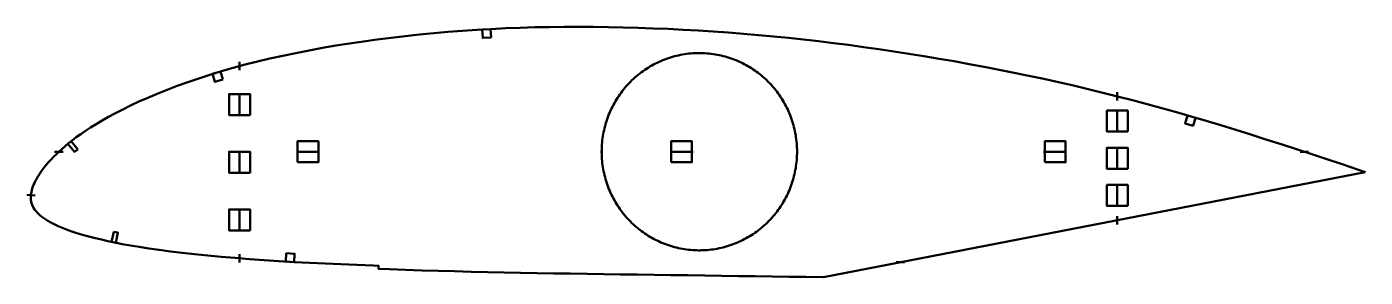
# Model space of a CAD drawing. Header units: metres. Extents: x -3 to 637, y 40 to 160.
import ezdxf

# ---------------------------------------------------------------- set-up
doc = ezdxf.new("R2010")
doc.units = ezdxf.units.M
doc.layers.add('Layer', color=1, linetype='Continuous', lineweight=50)

msp = doc.modelspace()

# ---------------------------------------------------------------- linework, layer by layer
at = {"layer": 'Layer'}
for p, q in [((318.81, 147.1), (318.81, 147.6)), ((98.81, 138.88), (98.81, 142.88)), ((518.81, 124.44), (518.81, 128.44)), ((98.81, 128.02), (98.81, 117.02)), ((518.81, 120.11), (518.81, 109.11)), ((14.32, 100), (10.32, 100)), ((98.81, 100.48), (98.81, 89.48)), ((137, 100), (126, 100)), ((272.07, 100), (271.57, 100)), ((315.78, 100), (304.78, 100)), ((365.56, 100), (366.06, 100)), ((494.56, 100), (483.56, 100)), ((518.81, 102.37), (518.81, 91.37)), ((606.25, 100), (610.25, 100)), ((518.81, 84.62), (518.81, 73.62)), ((0.96, 79.08), (-3.03, 79.38)), ((98.81, 72.94), (98.81, 61.94)), ((518.81, 69.29), (518.81, 65.29)), ((318.81, 52.9), (318.81, 52.4)), ((98.81, 51.08), (98.81, 47.08)), ((413.02, 47.37), (417, 47.06))]:
    msp.add_line(p, q, dxfattribs=at)
for points in [[(637.44, 90.24), (637.44, 90.24), (633.75, 91.5), (626.44, 93.98), (619.13, 96.42), (611.83, 98.83), (604.53, 101.21), (597.23, 103.57), (589.95, 105.9), (582.72, 108.19), (575.54, 110.43), (568.41, 112.61), (561.31, 114.74), (554.22, 116.81), (547.16, 118.83), (540.1, 120.8), (533.04, 122.72), (526, 124.59), (518.96, 126.4), (511.92, 128.16), (504.86, 129.87), (497.79, 131.54), (490.71, 133.15), (483.61, 134.72), (476.5, 136.25), (469.38, 137.72), (462.25, 139.15), (455.09, 140.53), (447.92, 141.86), (440.72, 143.16), (433.51, 144.41), (426.29, 145.62), (419.07, 146.78), (411.85, 147.89), (404.64, 148.96), (397.43, 149.98), (390.23, 150.95), (383.02, 151.87), (375.83, 152.74), (368.63, 153.56), (361.44, 154.33), (354.25, 155.04), (347.07, 155.71), (339.88, 156.32), (332.7, 156.88), (325.5, 157.38), (318.31, 157.84), (311.11, 158.25), (303.93, 158.6), (296.75, 158.9), (289.58, 159.15), (282.42, 159.35), (275.27, 159.49), (268.14, 159.58), (261.05, 159.62), (253.99, 159.61), (246.99, 159.54), (240.02, 159.4), (233.07, 159.18), (226.13, 158.91), (219.2, 158.57), (212.29, 158.17), (205.4, 157.7), (198.52, 157.17), (191.68, 156.59), (184.86, 155.93), (178.09, 155.22), (171.36, 154.44), (164.67, 153.6), (158.04, 152.69), (151.46, 151.71), (144.94, 150.66), (138.46, 149.54), (132.03, 148.36), (125.68, 147.12), (119.45, 145.84), (113.34, 144.49), (107.36, 143.08), (101.5, 141.6), (95.75, 140.05), (90.13, 138.44), (84.62, 136.75), (79.25, 135.02), (74.04, 133.23), (68.98, 131.4), (64.09, 129.53), (59.4, 127.65), (54.92, 125.77), (50.67, 123.89), (46.66, 122.04), (42.9, 120.2), (39.38, 118.39), (36.08, 116.6), (33.01, 114.86), (30.15, 113.17), (27.5, 111.52), (25.04, 109.93), (22.78, 108.39), (20.68, 106.89), (18.74, 105.42), (16.95, 104), (15.28, 102.62), (13.73, 101.28), (12.3, 99.99), (10.98, 98.73), (9.75, 97.51), (8.61, 96.32), (7.56, 95.16), (6.58, 94.04), (5.68, 92.94), (4.84, 91.87), (4.07, 90.82), (3.36, 89.79), (2.69, 88.79), (2.09, 87.84), (1.56, 86.91), (1.07, 85.96), (0.63, 85.02), (0.23, 84.15), (-0.1, 83.31), (-0.38, 82.45), (-0.61, 81.6), (-0.8, 80.78), (-0.94, 79.98), (-1.04, 79.18), (-1.09, 78.44), (-1.09, 77.69), (-1.03, 76.95), (-0.91, 76.19), (-0.71, 75.42), (-0.45, 74.66), (-0.12, 73.9), (0.27, 73.15), (0.74, 72.42), (1.29, 71.69), (1.91, 70.97), (2.6, 70.26), (3.35, 69.57), (4.17, 68.89), (5.06, 68.22), (6.02, 67.58), (7.06, 66.95), (8.19, 66.32), (9.4, 65.71), (10.69, 65.09), (12.07, 64.47), (13.55, 63.85), (15.12, 63.22), (16.79, 62.59), (18.58, 61.95), (20.51, 61.32), (22.58, 60.68), (24.82, 60.03), (27.24, 59.37), (29.85, 58.69), (32.67, 58), (35.73, 57.3), (39.04, 56.61), (42.63, 55.91), (46.55, 55.22), (50.81, 54.53), (55.42, 53.82), (60.37, 53.12), (65.67, 52.42), (71.3, 51.75), (77.27, 51.1), (83.54, 50.47), (90.06, 49.85), (96.77, 49.25), (103.61, 48.69), (110.56, 48.18), (117.65, 47.73), (124.89, 47.32), (132.26, 46.93), (139.74, 46.57), (147.32, 46.24), (154.99, 45.93), (162.74, 45.63), (165.34, 45.54), (165.29, 44.04), (170.47, 43.84), (178.27, 43.57), (186.06, 43.31), (193.87, 43.08), (201.72, 42.88), (209.6, 42.68), (217.5, 42.49), (225.39, 42.31), (233.27, 42.16), (241.17, 42.02), (249.1, 41.9), (257.07, 41.79), (265.06, 41.67), (273.07, 41.55), (281.09, 41.43), (289.12, 41.32), (297.18, 41.21), (305.24, 41.1), (313.3, 40.99), (321.36, 40.88), (329.43, 40.76), (337.48, 40.64), (345.54, 40.53), (353.6, 40.43), (361.67, 40.32), (369.73, 40.21), (378.15, 40.09), (637.44, 90.24)], [(365.56, 100), (365.55, 100.99), (365.51, 101.98), (365.46, 102.97), (365.39, 103.95), (365.3, 104.94), (365.18, 105.92), (365.05, 106.9), (364.9, 107.88), (364.72, 108.85), (364.53, 109.82), (364.31, 110.79), (364.08, 111.75), (363.82, 112.71), (363.55, 113.66), (363.25, 114.6), (362.94, 115.54), (362.6, 116.47), (362.25, 117.39), (361.88, 118.31), (361.49, 119.22), (361.08, 120.12), (360.65, 121.01), (360.2, 121.89), (359.74, 122.76), (359.25, 123.62), (358.75, 124.47), (358.23, 125.31), (357.7, 126.14), (357.14, 126.96), (356.57, 127.76), (355.98, 128.56), (355.38, 129.34), (354.76, 130.11), (354.12, 130.86), (353.47, 131.6), (352.81, 132.33), (352.12, 133.04), (351.43, 133.74), (350.72, 134.42), (349.99, 135.09), (349.25, 135.74), (348.5, 136.38), (347.74, 137), (346.96, 137.6), (346.17, 138.19), (345.37, 138.76), (344.55, 139.32), (343.73, 139.85), (342.89, 140.37), (342.04, 140.87), (341.19, 141.35), (340.32, 141.82), (339.44, 142.27), (338.56, 142.69), (337.66, 143.1), (336.76, 143.49), (335.85, 143.86), (334.93, 144.21), (334, 144.54), (333.07, 144.86), (332.13, 145.15), (331.19, 145.42), (330.24, 145.67), (329.28, 145.9), (328.32, 146.11), (327.36, 146.31), (326.39, 146.48), (325.42, 146.63), (324.45, 146.76), (323.47, 146.87), (322.49, 146.95), (321.51, 147.02), (320.53, 147.07), (319.55, 147.09), (318.57, 147.1), (317.59, 147.08), (316.6, 147.05), (315.62, 146.99), (314.64, 146.91), (313.67, 146.81), (312.69, 146.69), (311.72, 146.55), (310.75, 146.39), (309.78, 146.21), (308.82, 146.01), (307.87, 145.79), (306.91, 145.55), (305.97, 145.29), (305.02, 145), (304.09, 144.7), (303.16, 144.38), (302.24, 144.04), (301.32, 143.68), (300.42, 143.3), (299.52, 142.9), (298.63, 142.48), (297.75, 142.04), (296.87, 141.59), (296.01, 141.12), (295.16, 140.62), (294.32, 140.11), (293.49, 139.59), (292.67, 139.04), (291.86, 138.48), (291.06, 137.9), (290.28, 137.3), (289.51, 136.69), (288.75, 136.06), (288, 135.42), (287.27, 134.76), (286.55, 134.08), (285.85, 133.39), (285.16, 132.69), (284.49, 131.97), (283.83, 131.23), (283.18, 130.49), (282.56, 129.72), (281.94, 128.95), (281.35, 128.16), (280.77, 127.36), (280.21, 126.55), (279.66, 125.73), (279.13, 124.89), (278.62, 124.05), (278.13, 123.19), (277.66, 122.33), (277.2, 121.45), (276.76, 120.56), (276.34, 119.67), (275.94, 118.76), (275.56, 117.85), (275.2, 116.93), (274.85, 116.01), (274.53, 115.07), (274.22, 114.13), (273.94, 113.18), (273.67, 112.23), (273.43, 111.27), (273.2, 110.31), (273, 109.34), (272.82, 108.37), (272.65, 107.39), (272.51, 106.41), (272.38, 105.43), (272.28, 104.45), (272.2, 103.46), (272.14, 102.47), (272.09, 101.48), (272.07, 100.49), (272.07, 99.51), (272.09, 98.52), (272.14, 97.53), (272.2, 96.54), (272.28, 95.55), (272.38, 94.57), (272.51, 93.59), (272.65, 92.61), (272.82, 91.63), (273, 90.66), (273.2, 89.69), (273.43, 88.73), (273.67, 87.77), (273.94, 86.82), (274.22, 85.87), (274.53, 84.93), (274.85, 83.99), (275.2, 83.07), (275.56, 82.15), (275.94, 81.24), (276.34, 80.33), (276.76, 79.44), (277.2, 78.55), (277.66, 77.67), (278.13, 76.81), (278.62, 75.95), (279.13, 75.11), (279.66, 74.27), (280.21, 73.45), (280.77, 72.64), (281.35, 71.84), (281.94, 71.05), (282.56, 70.28), (283.18, 69.51), (283.83, 68.77), (284.49, 68.03), (285.16, 67.31), (285.85, 66.61), (286.55, 65.92), (287.27, 65.24), (288, 64.58), (288.75, 63.94), (289.51, 63.31), (290.28, 62.7), (291.06, 62.1), (291.86, 61.52), (292.67, 60.96), (293.49, 60.41), (294.32, 59.89), (295.16, 59.38), (296.01, 58.88), (296.87, 58.41), (297.75, 57.96), (298.63, 57.52), (299.52, 57.1), (300.42, 56.7), (301.32, 56.32), (302.24, 55.96), (303.16, 55.62), (304.09, 55.3), (305.02, 55), (305.97, 54.71), (306.91, 54.45), (307.87, 54.21), (308.82, 53.99), (309.78, 53.79), (310.75, 53.61), (311.72, 53.45), (312.69, 53.31), (313.67, 53.19), (314.64, 53.09), (315.62, 53.01), (316.6, 52.95), (317.59, 52.92), (318.57, 52.9), (319.55, 52.91), (320.53, 52.93), (321.51, 52.98), (322.49, 53.05), (323.47, 53.13), (324.45, 53.24), (325.42, 53.37), (326.39, 53.52), (327.36, 53.69), (328.32, 53.89), (329.28, 54.1), (330.24, 54.33), (331.19, 54.58), (332.13, 54.85), (333.07, 55.14), (334, 55.46), (334.93, 55.79), (335.85, 56.14), (336.76, 56.51), (337.66, 56.9), (338.56, 57.31), (339.44, 57.73), (340.32, 58.18), (341.19, 58.65), (342.04, 59.13), (342.89, 59.63), (343.73, 60.15), (344.55, 60.68), (345.37, 61.24), (346.17, 61.81), (346.96, 62.4), (347.74, 63), (348.5, 63.62), (349.25, 64.26), (349.99, 64.91), (350.72, 65.58), (351.43, 66.26), (352.12, 66.96), (352.81, 67.67), (353.47, 68.4), (354.12, 69.14), (354.76, 69.89), (355.38, 70.66), (355.98, 71.44), (356.57, 72.24), (357.14, 73.04), (357.7, 73.86), (358.23, 74.69), (358.75, 75.53), (359.25, 76.38), (359.74, 77.24), (360.2, 78.11), (360.65, 78.99), (361.08, 79.88), (361.49, 80.78), (361.88, 81.69), (362.25, 82.61), (362.6, 83.53), (362.94, 84.46), (363.25, 85.4), (363.55, 86.34), (363.82, 87.29), (364.08, 88.25), (364.31, 89.21), (364.53, 90.18), (364.72, 91.15), (364.9, 92.12), (365.05, 93.1), (365.18, 94.08), (365.3, 95.06), (365.39, 96.05), (365.46, 97.03), (365.51, 98.02), (365.55, 99.01), (365.56, 100)]]:
    msp.add_lwpolyline(points, close=True, dxfattribs=at)
for points in [[(219.15, 154.56), (215.16, 154.33), (214.93, 158.32), (218.92, 158.55), (219.15, 154.56)], [(90.86, 134.48), (87.03, 133.31), (85.86, 137.13), (89.69, 138.3), (90.86, 134.48)], [(103.81, 117.52), (93.81, 117.52), (93.81, 127.52), (103.81, 127.52), (103.81, 117.52)], [(523.81, 109.61), (513.81, 109.61), (513.81, 119.61), (523.81, 119.61), (523.81, 109.61)], [(555.08, 112.39), (551.24, 113.51), (552.36, 117.35), (556.2, 116.23), (555.08, 112.39)], [(21.36, 101.12), (19.79, 99.88), (16.69, 103.8), (18.26, 105.04), (21.36, 101.12)], [(126.5, 95), (126.5, 105), (136.5, 105), (136.5, 95), (126.5, 95)], [(305.28, 95), (305.28, 105), (315.28, 105), (315.28, 95), (305.28, 95)], [(484.06, 95), (484.06, 105), (494.06, 105), (494.06, 95), (484.06, 95)], [(103.81, 89.98), (93.81, 89.98), (93.81, 99.98), (103.81, 99.98), (103.81, 89.98)], [(523.81, 91.87), (513.81, 91.87), (513.81, 101.87), (523.81, 101.87), (523.81, 91.87)], [(523.81, 74.12), (513.81, 74.12), (513.81, 84.12), (523.81, 84.12), (523.81, 74.12)], [(103.81, 62.44), (93.81, 62.44), (93.81, 72.44), (103.81, 72.44), (103.81, 62.44)], [(38.61, 61.81), (40.56, 61.39), (39.54, 56.5), (37.58, 56.91), (38.61, 61.81)], [(121.11, 51.54), (125.11, 51.31), (124.88, 47.32), (120.89, 47.54), (121.11, 51.54)]]:
    msp.add_lwpolyline(points, dxfattribs=at)

doc.saveas('drawing.dxf')
